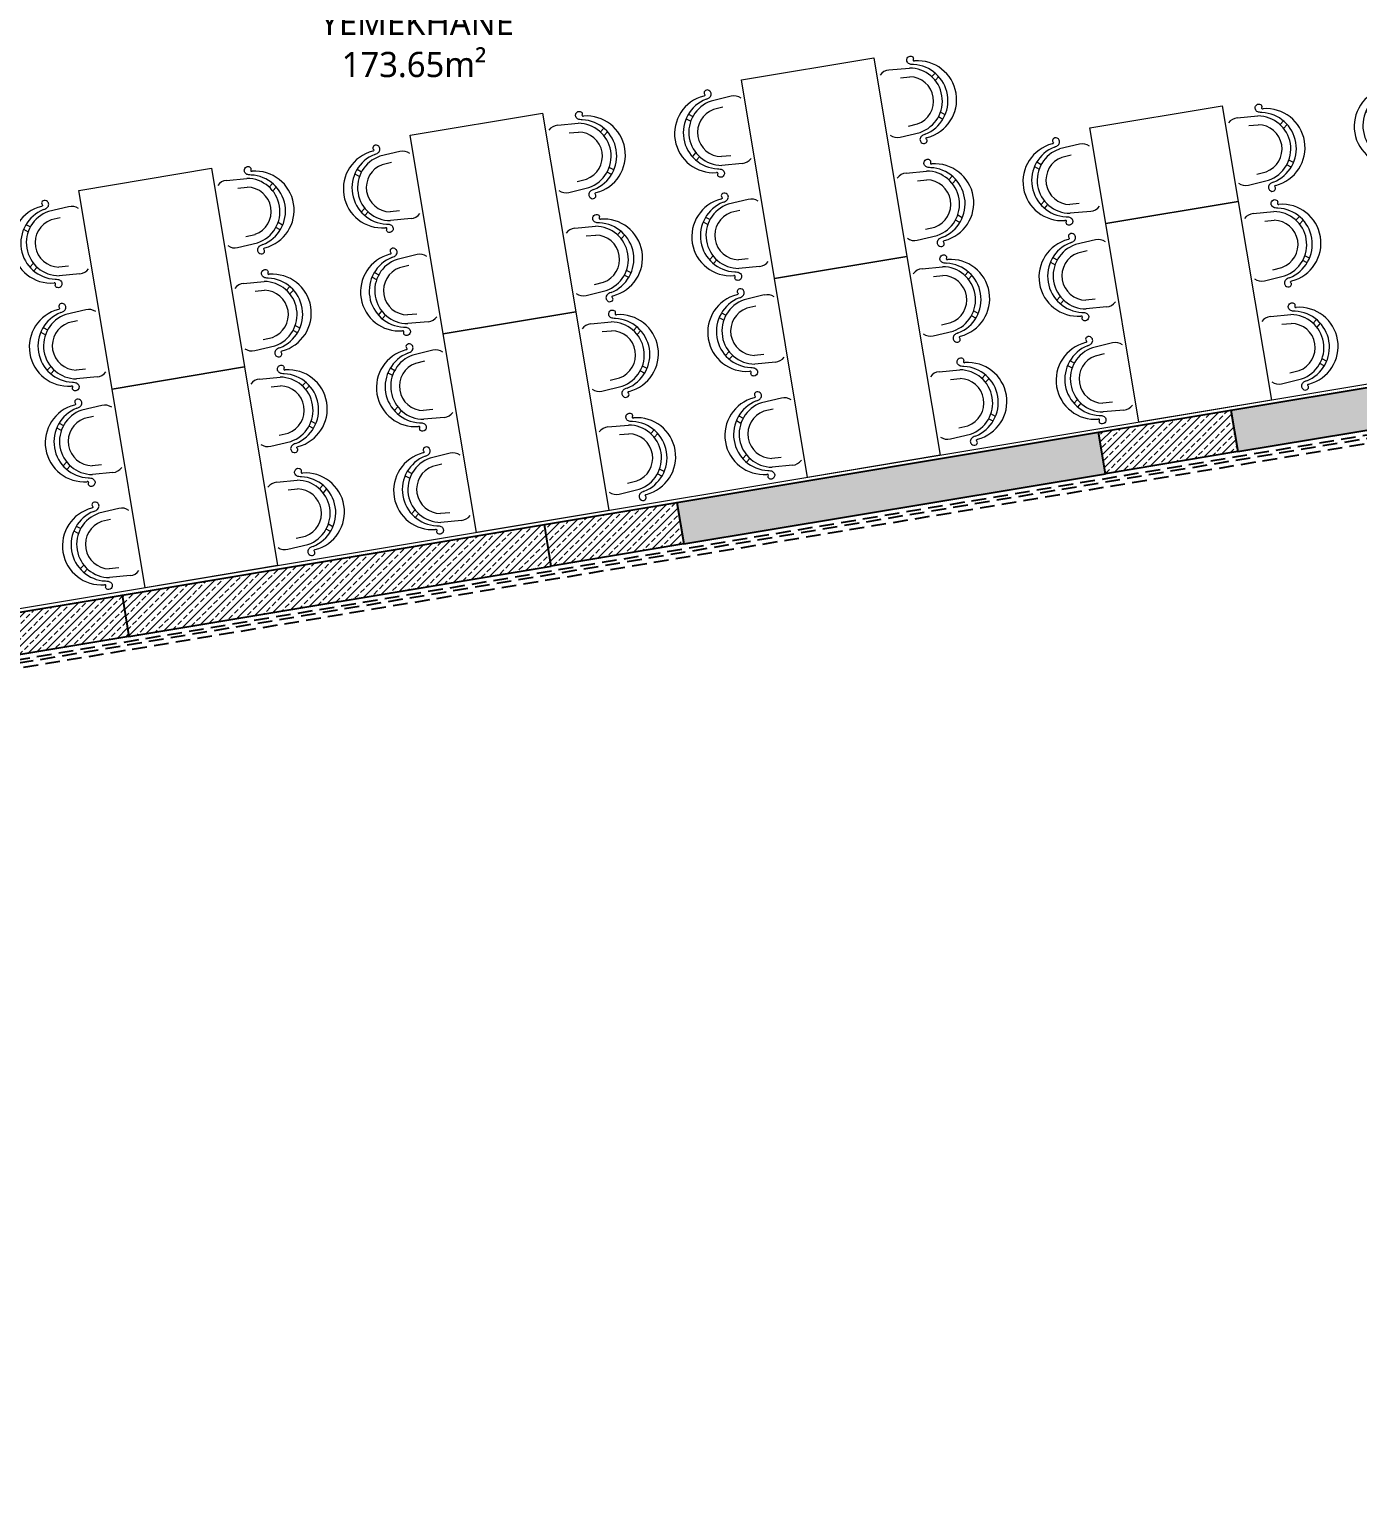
# Model space of a CAD drawing. Header units: millimetres. Extents: x 809 to 8159, y 33 to 4533.
# Drawn here: x 5642 to 6433, y 578 to 1449 of the extents above; entities that cross this region are included whole.
import ezdxf

# ---------------------------------------------------------------- set-up
doc = ezdxf.new("R2010")
doc.units = ezdxf.units.MM
doc.linetypes.add('DASHED', pattern=[19.05, 12.7, -6.35])
doc.linetypes.add('HIDDEN', pattern=[0.375, 0.25, -0.125])
for name, color, linetype, lineweight in [('B.A.TARAMA', 124, 'DASHED', 15), ('BETONARME', 3, 'Continuous', 25), ('MAHAL', 6, 'Continuous', 0), ('Sıva', 1, 'Continuous', 0), ('TEFRİŞ', 130, 'Continuous', 0), ('TEZGAH', 7, 'Continuous', 0)]:
    doc.layers.add(name, color=color, linetype=linetype, lineweight=lineweight)
doc.styles.get("Standard").update_dxf_attribs({"font": 'arial.ttf'})
pattern_1 = [(45, (0, -5000), (-4.4901281, 4.4901281), []), (45, (4.49, -5000), (-4.4901281, 4.4901281), [3.175, -1.5875])]
pattern_2 = [(45, (32415.317, -18322.9636), (-4.4194174, 4.4194174), []), (45, (32419.736, -18322.9636), (-4.4194174, 4.4194174), [3.125, -1.5625])]

# ---------------------------------------------------------------- blocks, each defined once
blk = doc.blocks.new('wewefwef')
at = {"layer": 'TEFRİŞ'}
for p, q in [((20075.6652, -18240.6347, 0.271), (20075.5429, -18240.6434, 0.271)), ((20075.6055, -18240.6912, 0.271), (20075.5493, -18240.6952, 0.271)), ((20076.6181, -18240.6347, 0.271), (20076.7404, -18240.6434, 0.271)), ((20076.6778, -18240.6912, 0.271), (20076.734, -18240.6952, 0.271)), ((20075.3787, -18240.7226, 0.271), (20075.4034, -18240.742, 0.271)), ((20075.3973, -18240.6975, 0.271), (20075.4207, -18240.7159, 0.271)), ((20076.886, -18240.6975, 0.271), (20076.8626, -18240.7159, 0.271)), ((20076.9046, -18240.7226, 0.271), (20076.8799, -18240.742, 0.271)), ((20075.3787, -18240.9523, 0.271), (20075.4034, -18240.933, 0.271)), ((20076.9046, -18240.9523, 0.271), (20076.8799, -18240.933, 0.271)), ((20075.3973, -18240.9775, 0.271), (20075.4207, -18240.9591, 0.271)), ((20075.6652, -18241.0403, 0.271), (20075.5429, -18241.0316, 0.271)), ((20075.6055, -18240.9838, 0.271), (20075.5493, -18240.9798, 0.271)), ((20076.6181, -18241.0403, 0.271), (20076.7404, -18241.0316, 0.271)), ((20076.6778, -18240.9838, 0.271), (20076.734, -18240.9798, 0.271)), ((20076.886, -18240.9775, 0.271), (20076.8626, -18240.9591, 0.271)), ((20075.6652, -18241.257, 0.271), (20075.5429, -18241.2658, 0.271)), ((20076.6181, -18241.257, 0.271), (20076.7404, -18241.2658, 0.271)), ((20075.3787, -18241.345, 0.271), (20075.4034, -18241.3644, 0.271)), ((20075.3973, -18241.3198, 0.271), (20075.4207, -18241.3382, 0.271)), ((20075.6055, -18241.3135, 0.271), (20075.5493, -18241.3175, 0.271)), ((20076.6778, -18241.3135, 0.271), (20076.734, -18241.3175, 0.271)), ((20076.886, -18241.3198, 0.271), (20076.8626, -18241.3382, 0.271)), ((20076.9046, -18241.345, 0.271), (20076.8799, -18241.3644, 0.271)), ((20075.3787, -18241.5747, 0.271), (20075.4034, -18241.5553, 0.271)), ((20076.9046, -18241.5747, 0.271), (20076.8799, -18241.5553, 0.271)), ((20075.3973, -18241.5999, 0.271), (20075.4207, -18241.5815, 0.271)), ((20075.6055, -18241.6062, 0.271), (20075.5493, -18241.6022, 0.271)), ((20076.6778, -18241.6062, 0.271), (20076.734, -18241.6022, 0.271)), ((20076.886, -18241.5999, 0.271), (20076.8626, -18241.5815, 0.271)), ((20075.6652, -18241.6627, 0.271), (20075.5429, -18241.6539, 0.271)), ((20076.6181, -18241.6627, 0.271), (20076.7404, -18241.6539, 0.271))]:
    blk.add_line(p, q, dxfattribs=at)
at = {"layer": 'TEFRİŞ', "elevation": 0.271}
blk.add_lwpolyline([(20075.7417, -18241.7487), (20075.7417, -18240.5487), (20076.5417, -18240.5487), (20076.5417, -18241.7487)], close=True, dxfattribs=at)
at = {"layer": 'TEFRİŞ'}
for centre, radius, start, end in [((20075.5255, -18240.8375, 0.271), 0.2321, 94.97574, 180), ((20075.5605, -18240.8375, 0.271), 0.2151, 102.19578, 180), ((20075.5755, -18240.8375, 0.271), 0.1968, 99.52837, 180), ((20075.6704, -18240.7074, 0.271), 0.0729, 45.40261, 94.08562), ((20076.6129, -18240.7074, 0.271), 0.0729, 85.91438, 134.59739), ((20076.7078, -18240.8375, 0.271), 0.1968, 0, 80.47163), ((20076.7228, -18240.8375, 0.271), 0.2151, 0, 77.80422), ((20076.7579, -18240.8375, 0.271), 0.2321, 0, 85.02426), ((20075.5755, -18240.8375, 0.271), 0.1447, 100.43392, 180), ((20076.7078, -18240.8375, 0.271), 0.1447, 0, 79.56608), ((20075.5255, -18240.8375, 0.271), 0.2321, 180, 265.02426), ((20075.5605, -18240.8375, 0.271), 0.2151, 180, 257.80422), ((20075.5755, -18240.8375, 0.271), 0.1968, 180, 260.47163), ((20075.5755, -18240.8375, 0.271), 0.1447, 180, 259.56608), ((20076.7078, -18240.8375, 0.271), 0.1447, 280.43392, 0), ((20076.7078, -18240.8375, 0.271), 0.1968, 279.52837, 0), ((20076.7228, -18240.8375, 0.271), 0.2151, 282.19578, 0), ((20076.7579, -18240.8375, 0.271), 0.2321, 274.97574, 0), ((20075.6704, -18240.9676, 0.271), 0.0729, 265.91438, 314.59739), ((20076.6129, -18240.9676, 0.271), 0.0729, 225.40261, 274.08562), ((20075.5255, -18241.4599, 0.271), 0.2321, 94.97574, 180), ((20075.5605, -18241.4599, 0.271), 0.2151, 102.19578, 180), ((20075.5755, -18241.4599, 0.271), 0.1968, 99.52837, 180), ((20075.6704, -18241.3298, 0.271), 0.0729, 45.40261, 94.08562), ((20076.6129, -18241.3298, 0.271), 0.0729, 85.91438, 134.59739), ((20076.7078, -18241.4599, 0.271), 0.1968, 0, 80.47163), ((20076.7228, -18241.4599, 0.271), 0.2151, 0, 77.80422), ((20076.7579, -18241.4599, 0.271), 0.2321, 0, 85.02426), ((20075.5755, -18241.4599, 0.271), 0.1447, 100.43392, 180), ((20076.7078, -18241.4599, 0.271), 0.1447, 0, 79.56608), ((20075.5255, -18241.4599, 0.271), 0.2321, 180, 265.02426), ((20075.5605, -18241.4599, 0.271), 0.2151, 180, 257.80422), ((20075.5755, -18241.4599, 0.271), 0.1968, 180, 260.47163), ((20075.5755, -18241.4599, 0.271), 0.1447, 180, 259.56608), ((20076.7078, -18241.4599, 0.271), 0.1447, 280.43392, 0), ((20076.7078, -18241.4599, 0.271), 0.1968, 279.52837, 0), ((20076.7228, -18241.4599, 0.271), 0.2151, 282.19578, 0), ((20076.7579, -18241.4599, 0.271), 0.2321, 274.97574, 0), ((20075.6704, -18241.5899, 0.271), 0.0729, 265.91438, 314.59739), ((20076.6129, -18241.5899, 0.271), 0.0729, 225.40261, 274.08562)]:
    blk.add_arc(centre, radius, start, end, dxfattribs=at)
for points in [[(20075.5151, -18240.6273, 0.271), (20075.5302, -18240.6235, 0.271), (20075.539, -18240.6191, 0.271), (20075.5506, -18240.6013, 0.271), (20075.5461, -18240.5836, 0.271), (20075.5337, -18240.5747, 0.271), (20075.5204, -18240.5756, 0.271), (20075.5122, -18240.5817, 0.271), (20075.5099, -18240.5911, 0.271), (20075.5129, -18240.5996, 0.271), (20075.512, -18240.6041, 0.271), (20075.5053, -18240.6063, 0.271)], [(20076.7682, -18240.6273, 0.271), (20076.7531, -18240.6235, 0.271), (20076.7443, -18240.6191, 0.271), (20076.7327, -18240.6013, 0.271), (20076.7372, -18240.5836, 0.271), (20076.7496, -18240.5747, 0.271), (20076.7629, -18240.5756, 0.271), (20076.7711, -18240.5817, 0.271), (20076.7734, -18240.5911, 0.271), (20076.7704, -18240.5996, 0.271), (20076.7713, -18240.6041, 0.271), (20076.778, -18240.6063, 0.271)], [(20075.5151, -18241.0477, 0.271), (20075.5302, -18241.0514, 0.271), (20075.539, -18241.0559, 0.271), (20075.5506, -18241.0736, 0.271), (20075.5461, -18241.0914, 0.271), (20075.5337, -18241.1003, 0.271), (20075.5204, -18241.0994, 0.271), (20075.5122, -18241.0933, 0.271), (20075.5099, -18241.0838, 0.271), (20075.5129, -18241.0753, 0.271), (20075.512, -18241.0708, 0.271), (20075.5053, -18241.0687, 0.271)], [(20076.7682, -18241.0477, 0.271), (20076.7531, -18241.0514, 0.271), (20076.7443, -18241.0559, 0.271), (20076.7327, -18241.0736, 0.271), (20076.7372, -18241.0914, 0.271), (20076.7496, -18241.1003, 0.271), (20076.7629, -18241.0994, 0.271), (20076.7711, -18241.0933, 0.271), (20076.7734, -18241.0838, 0.271), (20076.7704, -18241.0753, 0.271), (20076.7713, -18241.0708, 0.271), (20076.778, -18241.0687, 0.271)], [(20075.5151, -18241.2496, 0.271), (20075.5302, -18241.2459, 0.271), (20075.539, -18241.2415, 0.271), (20075.5506, -18241.2237, 0.271), (20075.5461, -18241.2059, 0.271), (20075.5337, -18241.197, 0.271), (20075.5204, -18241.1979, 0.271), (20075.5122, -18241.204, 0.271), (20075.5099, -18241.2135, 0.271), (20075.5129, -18241.222, 0.271), (20075.512, -18241.2265, 0.271), (20075.5053, -18241.2287, 0.271)], [(20076.7682, -18241.2496, 0.271), (20076.7531, -18241.2459, 0.271), (20076.7443, -18241.2415, 0.271), (20076.7327, -18241.2237, 0.271), (20076.7372, -18241.2059, 0.271), (20076.7496, -18241.197, 0.271), (20076.7629, -18241.1979, 0.271), (20076.7711, -18241.204, 0.271), (20076.7734, -18241.2135, 0.271), (20076.7704, -18241.222, 0.271), (20076.7713, -18241.2265, 0.271), (20076.778, -18241.2287, 0.271)], [(20075.5151, -18241.6701, 0.271), (20075.5302, -18241.6738, 0.271), (20075.539, -18241.6782, 0.271), (20075.5506, -18241.696, 0.271), (20075.5461, -18241.7138, 0.271), (20075.5337, -18241.7227, 0.271), (20075.5204, -18241.7218, 0.271), (20075.5122, -18241.7157, 0.271), (20075.5099, -18241.7062, 0.271), (20075.5129, -18241.6977, 0.271), (20075.512, -18241.6932, 0.271), (20075.5053, -18241.691, 0.271)], [(20076.7682, -18241.6701, 0.271), (20076.7531, -18241.6738, 0.271), (20076.7443, -18241.6782, 0.271), (20076.7327, -18241.696, 0.271), (20076.7372, -18241.7138, 0.271), (20076.7496, -18241.7227, 0.271), (20076.7629, -18241.7218, 0.271), (20076.7711, -18241.7157, 0.271), (20076.7734, -18241.7062, 0.271), (20076.7704, -18241.6977, 0.271), (20076.7713, -18241.6932, 0.271), (20076.778, -18241.691, 0.271)]]:
    blk.add_spline(points, degree=3, dxfattribs=at)
blk = doc.blocks.new('trthrttrtrthrth')
at = {"layer": 'B.A.TARAMA'}
h = blk.add_hatch(dxfattribs=at)
h.set_pattern_fill('ANSI33', color=256, style=0)
h.set_pattern_definition(pattern_1)
h.paths.add_polyline_path([(39174.51, -16795.84), (39144.51, -16795.84), (39144.51, -17230.86), (39170.4, -17226.55), (39174.51, -17251.21)])
h.paths.add_polyline_path([(39115.33, -17261.07), (39111.22, -17236.41), (38910.49, -17269.87), (38914.6, -17294.53)])
h.paths.add_polyline_path([(38831.58, -17283.02), (38709.86, -17303.31), (38713.97, -17327.97), (38835.69, -17307.68)])
h.paths.add_polyline_path([(38630.95, -17316.46), (38313.53, -17369.36), (38317.64, -17394.02), (38635.06, -17341.12)])
h.paths.add_polyline_path([(38238.73, -17407.17), (38234.62, -17382.51), (37983.53, -17424.36), (37987.64, -17449.02)])
h.paths.add_polyline_path([(37578.24, -17517.26), (37574.13, -17492.6), (37223.04, -17551.11), (37227.15, -17575.77)])
h.paths.add_polyline_path([(37148.24, -17588.92), (37144.13, -17564.26), (37043.2, -17581.08), (37047.22, -17605.76)])
h.paths.add_polyline_path([(36964.29, -17594.24), (36743.11, -17631.1), (36747.22, -17655.76), (36968.3, -17618.91)])
h.paths.add_polyline_path([(35928.85, -17766.81), (35549.23, -17830.08), (35553.34, -17854.74), (35932.96, -17791.47)])
h.paths.add_polyline_path([(35474.43, -17867.89), (35470.32, -17843.23), (34891.95, -17939.62), (34896.06, -17964.28)])
h.paths.add_polyline_path([(34614.38, -17555.81), (34584.79, -17560.79), (34645.49, -17924.94), (34675.07, -17919.96)])
h.paths.add_polyline_path([(33725.19, -15836.27), (33700.53, -15840.38), (33724.13, -15982.01), (33748.79, -15977.9)])
h.paths.add_polyline_path([(33621.34, -15213.2), (33596.68, -15217.31), (33639.82, -15476.13), (33664.48, -15472.02)])
h.paths.add_polyline_path([(34607.56, -15003.01), (34607.56, -14977.71), (33608.23, -15134.53), (33612.34, -15159.19)])
h.paths.add_polyline_path([(35882.56, -14802.93), (35882.56, -14777.63), (34667.56, -14968.29), (34667.56, -14993.6)])
h.paths.add_polyline_path([(39174.51, -16060.93), (39144.51, -16060.93), (39144.51, -16285.84), (39174.51, -16285.84)])
h.paths.add_polyline_path([(39174.51, -15580.93), (39144.51, -15580.93), (39144.51, -15970.93), (39174.51, -15970.93)])
h.paths.add_polyline_path([(39174.51, -15125.93), (39144.51, -15125.93), (39144.51, -15490.93), (39174.51, -15490.93)])
h.paths.add_polyline_path([(39174.51, -14528.2), (39144.51, -14528.2), (39144.51, -15035.93), (39174.51, -15035.93)])
h.paths.add_polyline_path([(34313.56, -16030.93), (34313.56, -16060.93), (34276.56, -16060.93), (34276.56, -16060.93), (34380.16, -16061.03), (34542.65, -17036), (34567.31, -17031.89), (34405.5, -16061.03), (34427.56, -16060.93), (34427.56, -16030.93)])
h.paths.add_polyline_path([(34137.56, -16060.93), (34137.56, -16030.93), (33757.63, -16030.93), (33748.79, -15977.9), (33724.13, -15982.01), (33737.29, -16060.93)])
h = blk.add_hatch(dxfattribs=at)
h.set_pattern_fill('ANSI33', color=256, scale=25, style=0, pattern_type=0)
h.set_pattern_definition(pattern_2)
h.paths.add_polyline_path([(38234.62, -17382.51), (38313.53, -17369.36), (38317.64, -17394.02), (38238.73, -17407.17)], flags=0)
h = blk.add_hatch(dxfattribs=at)
h.set_pattern_fill('ANSI33', color=256, scale=25, style=0, pattern_type=0)
h.set_pattern_definition(pattern_2)
h.paths.add_polyline_path([(37904.62, -17437.51), (37983.53, -17424.36), (37987.64, -17449.02), (37908.73, -17462.17)], flags=0)
h = blk.add_hatch(dxfattribs=at)
h.set_pattern_fill('ANSI33', color=256, style=0)
h.set_pattern_definition(pattern_1)
h.paths.add_polyline_path([(37908.73, -17462.17), (37904.62, -17437.51), (37653.04, -17479.44), (37657.15, -17504.1)])
h = blk.add_hatch(dxfattribs=at)
h.set_pattern_fill('ANSI33', color=256, scale=25, style=0, pattern_type=0)
h.set_pattern_definition(pattern_2)
h.paths.add_polyline_path([(37574.13, -17492.6), (37653.04, -17479.44), (37657.15, -17504.1), (37578.24, -17517.26)], flags=0)
at = {"layer": 'BETONARME'}
for p, q in [((38313.53, -17369.36), (38630.95, -17316.46)), ((38317.64, -17394.02), (38635.06, -17341.12)), ((37983.53, -17424.36), (38234.62, -17382.51)), ((37987.64, -17449.02), (38238.73, -17407.17)), ((37653.04, -17479.44), (37904.62, -17437.51)), ((37657.15, -17504.1), (37908.73, -17462.17))]:
    blk.add_line(p, q, dxfattribs=at)
at = {"layer": 'BETONARME', "elevation": 0}
for points in [[(38234.62, -17382.51), (38313.53, -17369.36), (38317.64, -17394.02), (38238.73, -17407.17)], [(37904.62, -17437.51), (37983.53, -17424.36), (37987.64, -17449.02), (37908.73, -17462.17)], [(37574.13, -17492.6), (37653.04, -17479.44), (37657.15, -17504.1), (37578.24, -17517.26)]]:
    blk.add_lwpolyline(points, close=True, dxfattribs=at)
blk = doc.blocks.new('TRTHRTHRTHRHH')
at = {"layer": 'TEFRİŞ'}
for p, q in [((37245.31, -7837.99), (37257.52, -7836.84)), ((37252.13, -7842.58), (37257.75, -7842.05)), ((37272.77, -7839.78), (37270.77, -7841.98)), ((37275.02, -7841.96), (37272.91, -7844.27)), ((37151.33, -7853.65), (37139.4, -7856.53)), ((37146.37, -7860.21), (37140.88, -7861.53)), ((37124.51, -7867.04), (37127.26, -7868.55)), ((37125.93, -7864.25), (37128.54, -7865.68)), ((37256.94, -7871.45), (37262.43, -7870.13)), ((37277.38, -7867.4), (37274.76, -7865.97)), ((37278.8, -7864.61), (37276.05, -7863.11)), ((37251.98, -7878), (37263.91, -7875.13)), ((37128.29, -7889.7), (37130.4, -7887.38)), ((37130.53, -7891.88), (37132.54, -7889.67)), ((37151.18, -7889.07), (37145.56, -7889.6)), ((37158, -7893.67), (37145.78, -7894.82))]:
    blk.add_line(p, q, dxfattribs=at)
blk.add_lwpolyline([(37236.36, -7830.76), (37245.86, -7887.74), (37166.95, -7900.89), (37157.45, -7843.91)], close=True, dxfattribs=at)
for centre, radius, start, end in [((37258.97, -7856.27), 21.51, 9.46232, 87.26654), ((37262.44, -7855.7), 23.21, 9.46232, 94.48658), ((37246, -7845.25), 7.29, 95.37671, 144.05972), ((37257.5, -7856.52), 19.68, 9.46232, 89.93395), ((37257.5, -7856.52), 14.47, 9.46232, 89.0284), ((37257.5, -7856.52), 19.68, 288.99069, 9.46232), ((37258.97, -7856.27), 21.51, 291.6581, 9.46232), ((37262.44, -7855.7), 23.21, 284.43807, 9.46232), ((37140.87, -7875.96), 23.21, 104.43807, 189.46232), ((37144.33, -7875.38), 21.51, 111.6581, 189.46232), ((37145.81, -7875.14), 19.68, 108.99069, 189.46232), ((37145.81, -7875.14), 14.47, 109.89625, 189.46232), ((37153.04, -7860.74), 7.29, 54.86493, 103.54794), ((37257.5, -7856.52), 14.47, 289.89625, 9.46232), ((37144.33, -7875.38), 21.51, 189.46232, 267.26654), ((37145.81, -7875.14), 19.68, 189.46232, 269.93395), ((37145.81, -7875.14), 14.47, 189.46232, 269.0284), ((37250.27, -7870.91), 7.29, 234.86493, 283.54794), ((37140.87, -7875.96), 23.21, 189.46232, 274.48658), ((37157.31, -7886.4), 7.29, 275.37671, 324.05972)]:
    blk.add_arc(centre, radius, start, end, dxfattribs=at)
for points in [[(37260, -7834.79), (37258.45, -7834.67), (37257.51, -7834.38), (37256.07, -7832.82), (37256.22, -7830.99), (37257.3, -7829.91), (37258.63, -7829.78), (37259.53, -7830.25), (37259.92, -7831.14), (37259.76, -7832.03), (37259.93, -7832.46), (37260.62, -7832.56)], [(37136.4, -7855.39), (37137.82, -7854.78), (37138.62, -7854.19), (37139.47, -7852.25), (37138.74, -7850.57), (37137.37, -7849.9), (37136.07, -7850.21), (37135.36, -7850.94), (37135.29, -7851.91), (37135.73, -7852.7), (37135.71, -7853.16), (37135.09, -7853.48)], [(37266.91, -7876.26), (37265.49, -7876.88), (37264.69, -7877.46), (37263.84, -7879.4), (37264.57, -7881.08), (37265.94, -7881.76), (37267.24, -7881.45), (37267.95, -7880.71), (37268.02, -7879.74), (37267.58, -7878.95), (37267.6, -7878.49), (37268.22, -7878.17)], [(37143.31, -7896.86), (37144.85, -7896.98), (37145.8, -7897.28), (37147.23, -7898.84), (37147.09, -7900.66), (37146.01, -7901.75), (37144.68, -7901.88), (37143.77, -7901.41), (37143.39, -7900.51), (37143.55, -7899.62), (37143.38, -7899.2), (37142.69, -7899.09)]]:
    blk.add_spline(points, degree=3, dxfattribs=at)

msp = doc.modelspace()

# ---------------------------------------------------------------- linework, layer by layer
at = {"layer": 'Sıva'}
msp.add_line((6851.79, 1306.27), (4008.83, 832.44), dxfattribs=at)
at = {"layer": 'TEZGAH', "color": 0, "linetype": 'HIDDEN', "lineweight": -2, "ltscale": 35, "elevation": 0}
for points in [[(7218.79, 4151.09), (7226.78, 4151.55), (7226.78, 1333.29), (2696.35, 578.21), (2533.63, 1554.5), (2577.72, 1561.85), (2417.64, 2522.35), (1774.78, 2522.35), (1618.53, 3459.82), (4176.6, 3861.03)], [(7218.79, 4148.09), (7223.78, 4148.37), (7223.78, 1335.83), (2698.81, 581.67), (2537.08, 1552.03), (2581.17, 1559.38), (2420.18, 2525.35), (1777.32, 2525.35), (1621.99, 3457.33), (4195.96, 3861.03)], [(7218.79, 4146.08), (7221.78, 4146.25), (7221.78, 1337.52), (2700.46, 583.97), (2539.38, 1550.39), (2583.47, 1557.74), (2421.87, 2527.35), (1779.02, 2527.35), (1624.3, 3455.66), (4208.87, 3861.03)]]:
    msp.add_lwpolyline(points, dxfattribs=at)

# ---------------------------------------------------------------- block references
at = {"layer": 'TEFRİŞ', "xscale": 100.0000000000006, "yscale": 100.0000000000006, "zscale": 100.0000000000006, "rotation": 189.4623222081181}
for p in [(2286296.56, -1467880.04, -27.1), (2286099.28, -1467912.92, -27.1), (2285902, -1467945.8, -27.1), (2286513.57, -1467965.53, -27.1), (2286316.29, -1467998.41, -27.1), (2286119.01, -1468031.29, -27.1), (2285921.73, -1468064.17, -27.1)]:
    msp.add_blockref('wewefwef', p, dxfattribs=at)
at = {"layer": 'TEFRİŞ'}
for p in [(-30686.47, 9266.93), (-30883.75, 9234.05)]:
    msp.add_blockref('TRTHRTHRTHRHH', p, dxfattribs=at)
at = {"layer": 'TEZGAH', "color": 0, "linetype": 'HIDDEN', "lineweight": -2, "ltscale": 35}
msp.add_blockref('trthrttrtrthrth', (-31955.73, 18591.27), dxfattribs=at)

# ---------------------------------------------------------------- texts
at = {"layer": 'MAHAL', "insert": (5868.39, 1485.38), "char_height": 15, "attachment_point": 1}
msp.add_mtext_dynamic_manual_height_columns('\\pi-18.99348;{\\fTrebuchet MS|b0|i0|c162|p34;B109\\P\\pi-52.95812;YEMEKHANE\\P\\pi-40.2561;173.65m²}', width=3.7908, gutter_width=1, heights=[0], dxfattribs=at)

doc.saveas('drawing.dxf')
